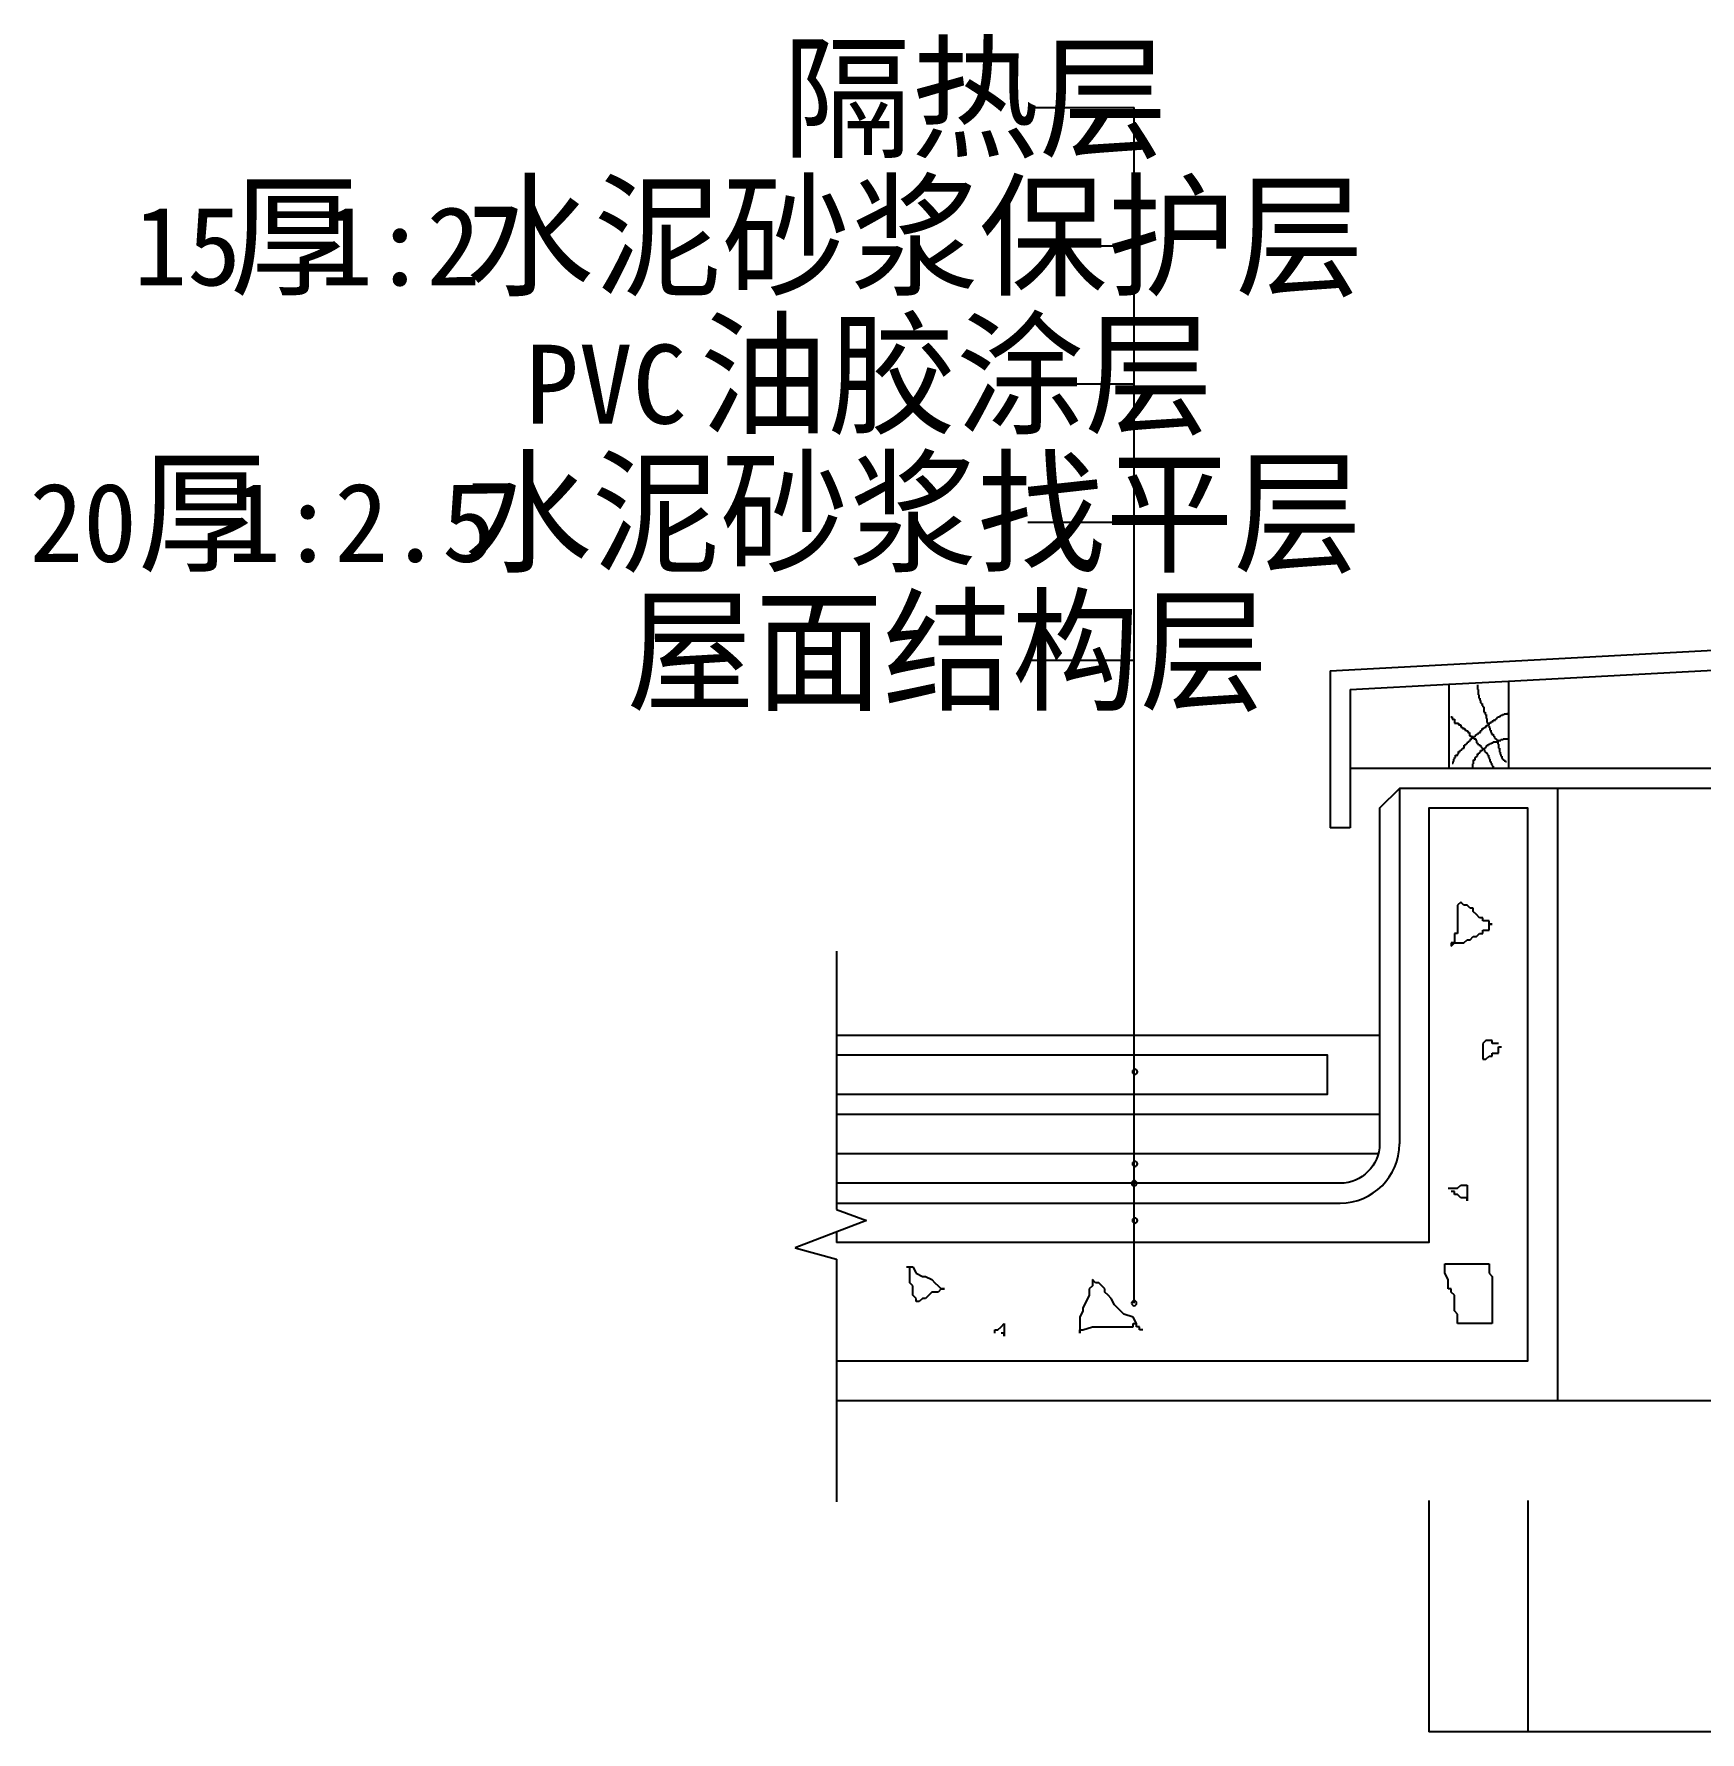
# Model space of a CAD drawing. Header units: metres. Extents: x 22223 to 39098, y -12862 to 21623.
# Drawn here: x 22223 to 30660, y 13019 to 21619 of the extents above; entities that cross this region are included whole.
import ezdxf

# ---------------------------------------------------------------- set-up
doc = ezdxf.new("R2010")
doc.units = ezdxf.units.M
for name, color, linetype in [('LVTRY', 6, 'Continuous'), ('PUB_DIM', 3, 'Continuous'), ('PUB_TEXT', 7, 'Continuous'), ('WINDOW', 3, 'Continuous')]:
    doc.layers.add(name, color=color, linetype=linetype)
doc.dimstyles.get("Standard").update_dxf_attribs({"dimtxt": 2.5, "dimasz": 2.5, "dimexe": 1.25, "dimexo": 0.625, "dimtad": 1, "dimcen": 2.5, "dimazin": 3, "dimtfac": 1, "dimtmove": 0, "dimatfit": 3})

# ---------------------------------------------------------------- blocks, each defined once
blk = doc.blocks.new('*D1')
for p, q in [((29787.43, 14191.32), (29787.43, 13019.73)), ((35387.43, 14191.32), (35387.43, 13019.73)), ((32585.93, 13019.73), (29787.18, 13019.73)), ((35387.68, 13019.73), (32588.93, 13019.73))]:
    blk.add_line(p, q)
at = {"layer": 'Defpoints'}
for p in [(29787.43, 14191.32), (35387.43, 14191.32), (35387.43, 13019.73)]:
    blk.add_point(p, dxfattribs=at)
at = {"layer": 'PUB_DIM', "insert": (32587.43, 13019.73), "char_height": 1, "attachment_point": 5}
blk.add_mtext('700', dxfattribs=at)
blk = doc.blocks.new('*D2')
for p, q in [((29287.43, 14191.32), (29287.43, 13019.73)), ((29787.43, 14191.32), (29787.43, 13019.73)), ((29536.43, 13019.73), (29287.18, 13019.73)), ((29787.68, 13019.73), (29538.43, 13019.73))]:
    blk.add_line(p, q)
at = {"layer": 'Defpoints'}
for p in [(29287.43, 14191.32), (29787.43, 14191.32), (29787.43, 13019.73)]:
    blk.add_point(p, dxfattribs=at)
at = {"layer": 'PUB_DIM', "insert": (29537.43, 13019.73), "char_height": 1, "attachment_point": 5}
blk.add_mtext('50', dxfattribs=at)

msp = doc.modelspace()

# ---------------------------------------------------------------- linework, layer by layer
at = {"layer": 'LVTRY'}
for p, q in [((29532.63, 18323.13), (29532.63, 18299.31)), ((29532.63, 18299.31), (29536.6, 18299.31)), ((29536.6, 18299.31), (29536.6, 18271.52)), ((29536.6, 18271.52), (29540.58, 18271.52)), ((29540.58, 18271.52), (29540.58, 18255.64)), ((29540.58, 18255.64), (29544.55, 18255.64)), ((29544.55, 18255.64), (29544.55, 18243.73)), ((29544.55, 18243.73), (29548.52, 18243.73)), ((29548.52, 18243.73), (29548.52, 18231.82)), ((29397.56, 18160.36), (29405.5, 18160.36)), ((29405.5, 18160.36), (29405.5, 18148.45)), ((29405.5, 18148.45), (29417.42, 18148.45)), ((29417.42, 18148.45), (29417.42, 18128.6)), ((29548.52, 18231.82), (29552.49, 18231.82)), ((29552.49, 18231.82), (29552.49, 18227.85)), ((29552.49, 18227.85), (29556.47, 18227.85)), ((29556.47, 18227.85), (29556.47, 18215.94)), ((29556.47, 18215.94), (29560.44, 18215.94)), ((29560.44, 18215.94), (29560.44, 18211.97)), ((29560.44, 18211.97), (29564.41, 18211.97)), ((29564.41, 18211.97), (29564.41, 18184.18)), ((29564.41, 18184.18), (29572.36, 18184.18)), ((29572.36, 18184.18), (29572.36, 18172.27)), ((29572.36, 18172.27), (29576.33, 18172.27)), ((29576.33, 18172.27), (29576.33, 18152.42)), ((29576.33, 18152.42), (29580.3, 18152.42)), ((29580.3, 18152.42), (29580.3, 18132.57)), ((29624, 18148.45), (29627.98, 18148.45)), ((29624, 18144.48), (29624, 18148.45)), ((29627.98, 18152.42), (29631.95, 18152.42)), ((29627.98, 18148.45), (29627.98, 18152.42)), ((29631.95, 18156.39), (29635.92, 18156.39)), ((29631.95, 18152.42), (29631.95, 18156.39)), ((29635.92, 18160.36), (29643.87, 18160.36)), ((29635.92, 18156.39), (29635.92, 18160.36)), ((29643.87, 18164.33), (29651.81, 18164.33)), ((29643.87, 18160.36), (29643.87, 18164.33)), ((29651.81, 18168.3), (29659.76, 18168.3)), ((29651.81, 18164.33), (29651.81, 18168.3)), ((29659.76, 18172.27), (29667.7, 18172.27)), ((29659.76, 18168.3), (29659.76, 18172.27)), ((29667.7, 18176.24), (29687.57, 18176.24)), ((29667.7, 18172.27), (29667.7, 18176.24)), ((29687.57, 18176.24), (29687.57, 18180.21)), ((29417.42, 18128.6), (29437.28, 18128.6)), ((29437.28, 18128.6), (29437.28, 18120.66)), ((29437.28, 18120.66), (29449.2, 18120.66)), ((29449.2, 18120.66), (29449.2, 18108.75)), ((29449.2, 18108.75), (29457.15, 18108.75)), ((29457.15, 18108.75), (29457.15, 18100.81)), ((29457.15, 18100.81), (29469.07, 18100.81)), ((29469.07, 18100.81), (29469.07, 18092.87)), ((29469.07, 18092.87), (29477.01, 18092.87)), ((29477.01, 18092.87), (29477.01, 18088.9)), ((29477.01, 18088.9), (29484.96, 18088.9)), ((29484.96, 18088.9), (29484.96, 18080.96)), ((29484.96, 18080.96), (29492.9, 18080.96)), ((29492.9, 18080.96), (29492.9, 18065.08)), ((29492.9, 18065.08), (29500.85, 18065.08)), ((29500.85, 18065.08), (29500.85, 18061.11)), ((29500.85, 18061.11), (29508.79, 18061.11)), ((29508.79, 18061.11), (29508.79, 18053.17)), ((29512.77, 18061.11), (29520.71, 18061.11)), ((29512.77, 18057.14), (29512.77, 18061.11)), ((29520.71, 18065.08), (29524.69, 18065.08)), ((29520.71, 18061.11), (29520.71, 18065.08)), ((29524.69, 18069.05), (29528.66, 18069.05)), ((29524.69, 18065.08), (29524.69, 18069.05)), ((29528.66, 18073.02), (29532.63, 18073.02)), ((29528.66, 18069.05), (29528.66, 18073.02)), ((29532.63, 18076.99), (29540.58, 18076.99)), ((29532.63, 18073.02), (29532.63, 18076.99)), ((29540.58, 18080.96), (29548.52, 18080.96)), ((29540.58, 18076.99), (29540.58, 18080.96)), ((29548.52, 18088.9), (29552.49, 18088.9)), ((29548.52, 18080.96), (29548.52, 18088.9)), ((29552.49, 18092.87), (29556.47, 18092.87)), ((29552.49, 18088.9), (29552.49, 18092.87)), ((29556.47, 18100.81), (29564.41, 18100.81)), ((29556.47, 18092.87), (29556.47, 18100.81)), ((29564.41, 18104.78), (29568.39, 18104.78)), ((29564.41, 18100.81), (29564.41, 18104.78)), ((29568.39, 18108.75), (29576.33, 18108.75)), ((29568.39, 18104.78), (29568.39, 18108.75)), ((29576.33, 18116.69), (29584.28, 18116.69)), ((29576.33, 18108.75), (29576.33, 18116.69)), ((29580.3, 18132.57), (29584.28, 18132.57)), ((29584.28, 18132.57), (29584.28, 18124.63)), ((29584.28, 18124.63), (29588.25, 18124.63)), ((29584.28, 18120.66), (29588.25, 18120.66)), ((29584.28, 18116.69), (29584.28, 18120.66)), ((29588.25, 18124.63), (29588.25, 18112.72)), ((29588.25, 18124.63), (29596.19, 18124.63)), ((29588.25, 18120.66), (29588.25, 18124.63)), ((29588.25, 18112.72), (29592.22, 18112.72)), ((29592.22, 18112.72), (29592.22, 18104.78)), ((29592.22, 18104.78), (29596.19, 18104.78)), ((29596.19, 18132.57), (29604.14, 18132.57)), ((29596.19, 18124.63), (29596.19, 18132.57)), ((29596.19, 18104.78), (29596.19, 18092.87)), ((29596.19, 18092.87), (29600.17, 18092.87)), ((29600.17, 18092.87), (29600.17, 18080.96)), ((29600.17, 18080.96), (29604.14, 18080.96)), ((29604.14, 18136.54), (29612.09, 18136.54)), ((29604.14, 18132.57), (29604.14, 18136.54)), ((29604.14, 18080.96), (29604.14, 18073.02)), ((29604.14, 18073.02), (29612.09, 18073.02)), ((29612.09, 18144.48), (29624, 18144.48)), ((29612.09, 18136.54), (29612.09, 18144.48)), ((29612.09, 18073.02), (29612.09, 18065.08)), ((29612.09, 18065.08), (29616.06, 18065.08)), ((29616.06, 18065.08), (29616.06, 18061.11)), ((29616.06, 18061.11), (29620.03, 18061.11)), ((29620.03, 18061.11), (29620.03, 18053.17)), ((29437.28, 17985.68), (29445.23, 17985.68)), ((29437.28, 17973.77), (29437.28, 17985.68)), ((29445.23, 17989.65), (29449.2, 17989.65)), ((29445.23, 17985.68), (29445.23, 17989.65)), ((29449.2, 17993.62), (29453.18, 17993.62)), ((29449.2, 17989.65), (29449.2, 17993.62)), ((29453.18, 17997.59), (29457.15, 17997.59)), ((29453.18, 17993.62), (29453.18, 17997.59)), ((29457.15, 18001.56), (29465.09, 18001.56)), ((29457.15, 17997.59), (29457.15, 18001.56)), ((29465.09, 18017.44), (29473.04, 18017.44)), ((29465.09, 18001.56), (29465.09, 18017.44)), ((29473.04, 18021.41), (29477.01, 18021.41)), ((29473.04, 18017.44), (29473.04, 18021.41)), ((29477.01, 18025.38), (29480.98, 18025.38)), ((29477.01, 18021.41), (29477.01, 18025.38)), ((29480.98, 18029.35), (29484.96, 18029.35)), ((29480.98, 18025.38), (29480.98, 18029.35)), ((29484.96, 18033.32), (29488.93, 18033.32)), ((29484.96, 18029.35), (29484.96, 18033.32)), ((29488.93, 18037.29), (29492.9, 18037.29)), ((29488.93, 18033.32), (29488.93, 18037.29)), ((29492.9, 18041.26), (29496.88, 18041.26)), ((29492.9, 18037.29), (29492.9, 18041.26)), ((29496.88, 18049.2), (29504.82, 18049.2)), ((29496.88, 18041.26), (29496.88, 18049.2)), ((29504.82, 18057.14), (29512.77, 18057.14)), ((29504.82, 18049.2), (29504.82, 18057.14)), ((29508.79, 18053.17), (29516.74, 18053.17)), ((29516.74, 18053.17), (29516.74, 18049.2)), ((29516.74, 18049.2), (29524.69, 18049.2)), ((29524.69, 18049.2), (29524.69, 18041.26)), ((29524.69, 18041.26), (29528.66, 18041.26)), ((29528.66, 18041.26), (29528.66, 18029.35)), ((29528.66, 18029.35), (29532.63, 18029.35)), ((29532.63, 18029.35), (29532.63, 18021.41)), ((29532.63, 18021.41), (29540.58, 18021.41)), ((29540.58, 18021.41), (29540.58, 18017.44)), ((29540.58, 18017.44), (29548.52, 18017.44)), ((29540.58, 17977.74), (29544.55, 17977.74)), ((29540.58, 17973.77), (29540.58, 17977.74)), ((29544.55, 17981.71), (29548.52, 17981.71)), ((29544.55, 17977.74), (29544.55, 17981.71)), ((29548.52, 18017.44), (29548.52, 18009.5)), ((29548.52, 18009.5), (29552.49, 18009.5)), ((29548.52, 17989.65), (29556.47, 17989.65)), ((29548.52, 17981.71), (29548.52, 17989.65)), ((29552.49, 18009.5), (29552.49, 18005.53)), ((29552.49, 18005.53), (29556.47, 18005.53)), ((29556.47, 18005.53), (29556.47, 18001.56)), ((29556.47, 18001.56), (29560.44, 18001.56)), ((29556.47, 17993.62), (29560.44, 17993.62)), ((29556.47, 17989.65), (29556.47, 17993.62)), ((29560.44, 18001.56), (29560.44, 17997.59)), ((29560.44, 17997.59), (29564.41, 17997.59)), ((29560.44, 17997.59), (29568.39, 17997.59)), ((29560.44, 17993.62), (29560.44, 17997.59)), ((29564.41, 17997.59), (29564.41, 17993.62)), ((29564.41, 17993.62), (29568.39, 17993.62)), ((29568.39, 18001.56), (29572.36, 18001.56)), ((29568.39, 17997.59), (29568.39, 18001.56)), ((29568.39, 17993.62), (29568.39, 17985.68)), ((29568.39, 17985.68), (29572.36, 17985.68)), ((29572.36, 18005.53), (29576.33, 18005.53)), ((29572.36, 18001.56), (29572.36, 18005.53)), ((29572.36, 17985.68), (29572.36, 17981.71)), ((29572.36, 17981.71), (29576.33, 17981.71)), ((29576.33, 18009.5), (29580.3, 18009.5)), ((29576.33, 18005.53), (29576.33, 18009.5)), ((29576.33, 17981.71), (29576.33, 17977.74)), ((29576.33, 17977.74), (29580.3, 17977.74)), ((29580.3, 18017.44), (29588.25, 18017.44)), ((29580.3, 18009.5), (29580.3, 18017.44)), ((29580.3, 17977.74), (29580.3, 17973.77)), ((29588.25, 18021.41), (29596.19, 18021.41)), ((29588.25, 18017.44), (29588.25, 18021.41)), ((29596.19, 18025.38), (29604.14, 18025.38)), ((29596.19, 18021.41), (29596.19, 18025.38)), ((29604.14, 18029.35), (29612.09, 18029.35)), ((29604.14, 18025.38), (29604.14, 18029.35)), ((29612.09, 18033.32), (29631.95, 18033.32)), ((29612.09, 18029.35), (29612.09, 18033.32)), ((29620.03, 18053.17), (29624, 18053.17)), ((29624, 18053.17), (29624, 18049.2)), ((29624, 18049.2), (29627.98, 18049.2)), ((29627.98, 18049.2), (29627.98, 18045.23)), ((29627.98, 18045.23), (29631.95, 18045.23)), ((29631.95, 18045.23), (29631.95, 18041.26)), ((29631.95, 18041.26), (29635.92, 18041.26)), ((29631.95, 18037.29), (29635.92, 18037.29)), ((29631.95, 18033.32), (29631.95, 18037.29)), ((29635.92, 18041.26), (29635.92, 18021.41)), ((29635.92, 18041.26), (29651.81, 18041.26)), ((29635.92, 18037.29), (29635.92, 18041.26)), ((29635.92, 18021.41), (29639.9, 18021.41)), ((29639.9, 18021.41), (29639.9, 18001.56)), ((29639.9, 18001.56), (29643.87, 18001.56)), ((29643.87, 18001.56), (29643.87, 17981.71)), ((29643.87, 17981.71), (29647.84, 17981.71)), ((29647.84, 17981.71), (29647.84, 17969.8)), ((29651.81, 18045.23), (29663.73, 18045.23)), ((29651.81, 18041.26), (29651.81, 18045.23)), ((29663.73, 18049.2), (29687.57, 18049.2)), ((29663.73, 18045.23), (29663.73, 18049.2)), ((29687.57, 18049.2), (29687.57, 18053.17)), ((29405.5, 17926.12), (29409.48, 17926.12)), ((29409.48, 17934.06), (29413.45, 17934.06)), ((29409.48, 17926.12), (29409.48, 17934.06)), ((29413.45, 17945.97), (29417.42, 17945.97)), ((29413.45, 17934.06), (29413.45, 17945.97)), ((29417.42, 17953.91), (29421.39, 17953.91)), ((29417.42, 17945.97), (29417.42, 17953.91)), ((29421.39, 17965.83), (29433.31, 17965.83)), ((29421.39, 17953.91), (29421.39, 17965.83)), ((29433.31, 17973.77), (29437.28, 17973.77)), ((29433.31, 17965.83), (29433.31, 17973.77)), ((29508.79, 17922.15), (29512.77, 17922.15)), ((29508.79, 17898.33), (29508.79, 17922.15)), ((29512.77, 17942), (29520.71, 17942)), ((29512.77, 17922.15), (29512.77, 17942)), ((29520.71, 17953.91), (29524.69, 17953.91)), ((29520.71, 17942), (29520.71, 17953.91)), ((29524.69, 17957.89), (29528.66, 17957.89)), ((29524.69, 17953.91), (29524.69, 17957.89)), ((29528.66, 17961.86), (29532.63, 17961.86)), ((29528.66, 17957.89), (29528.66, 17961.86)), ((29532.63, 17973.77), (29540.58, 17973.77)), ((29532.63, 17961.86), (29532.63, 17973.77)), ((29580.3, 17973.77), (29584.28, 17973.77)), ((29584.28, 17973.77), (29584.28, 17965.83)), ((29584.28, 17965.83), (29588.25, 17965.83)), ((29588.25, 17965.83), (29588.25, 17953.91)), ((29588.25, 17953.91), (29592.22, 17953.91)), ((29592.22, 17953.91), (29592.22, 17945.97)), ((29592.22, 17945.97), (29596.19, 17945.97)), ((29596.19, 17945.97), (29596.19, 17934.06)), ((29596.19, 17934.06), (29600.17, 17934.06)), ((29600.17, 17934.06), (29600.17, 17926.12)), ((29600.17, 17926.12), (29604.14, 17926.12)), ((29604.14, 17926.12), (29604.14, 17918.18)), ((29604.14, 17918.18), (29608.11, 17918.18)), ((29608.11, 17918.18), (29608.11, 17910.24)), ((29608.11, 17910.24), (29612.09, 17910.24)), ((29612.09, 17910.24), (29612.09, 17902.3)), ((29612.09, 17902.3), (29616.06, 17902.3)), ((29647.84, 17969.8), (29651.81, 17969.8)), ((29651.81, 17969.8), (29651.81, 17961.86)), ((29651.81, 17961.86), (29655.79, 17961.86)), ((29655.79, 17961.86), (29655.79, 17949.94)), ((29655.79, 17949.94), (29659.76, 17949.94)), ((29659.76, 17949.94), (29659.76, 17945.97)), ((29659.76, 17945.97), (29663.73, 17945.97)), ((29663.73, 17945.97), (29663.73, 17942)), ((29663.73, 17942), (29667.7, 17942)), ((29667.7, 17942), (29667.7, 17938.03)), ((29667.7, 17938.03), (29675.65, 17938.03)), ((29675.65, 17938.03), (29675.65, 17934.06)), ((29675.65, 17934.06), (29679.62, 17934.06)), ((29448.13, 17222.71), (29432.19, 17206.78)), ((29432.19, 17206.78), (29432.19, 17063.39)), ((29464.07, 17206.78), (29448.13, 17222.71)), ((29480.02, 17206.78), (29464.07, 17206.78)), ((29495.96, 17190.85), (29480.02, 17206.78)), ((29511.9, 17190.85), (29495.96, 17190.85)), ((29511.9, 17174.92), (29511.9, 17190.85)), ((29527.85, 17158.98), (29511.9, 17174.92)), ((29543.79, 17143.05), (29527.85, 17158.98)), ((29559.73, 17143.05), (29543.79, 17143.05)), ((29559.73, 17127.12), (29559.73, 17143.05)), ((29591.62, 17127.12), (29559.73, 17127.12)), ((29591.62, 17111.19), (29591.62, 17127.12)), ((29416.24, 17063.39), (29416.24, 17015.59)), ((29432.19, 17063.39), (29416.24, 17063.39)), ((29464.07, 17015.59), (29480.02, 17031.52)), ((29480.02, 17031.52), (29495.96, 17031.52)), ((29495.96, 17031.52), (29511.9, 17047.46)), ((29511.9, 17047.46), (29527.85, 17047.46)), ((29527.85, 17047.46), (29543.79, 17063.39)), ((29543.79, 17063.39), (29559.73, 17063.39)), ((29559.73, 17079.32), (29591.62, 17079.32)), ((29559.73, 17063.39), (29559.73, 17079.32)), ((29591.62, 17111.19), (29607.56, 17111.19)), ((29591.62, 17079.32), (29591.62, 17111.19)), ((29607.56, 17111.19), (29591.62, 17111.19)), ((29400.3, 16999.66), (29416.24, 17015.59)), ((29400.3, 17015.59), (29400.3, 16999.66)), ((29416.24, 17015.59), (29400.3, 17015.59)), ((29416.24, 17015.59), (29464.07, 17015.59)), ((29575.68, 16521.68), (29559.73, 16505.75)), ((29607.56, 16521.68), (29575.68, 16521.68)), ((29607.56, 16505.75), (29607.56, 16521.68)), ((29559.73, 16505.75), (29559.73, 16426.09)), ((29559.73, 16426.09), (29575.68, 16426.09)), ((29575.68, 16426.09), (29591.62, 16442.02)), ((29591.62, 16442.02), (29607.56, 16442.02)), ((29639.45, 16505.75), (29607.56, 16505.75)), ((29607.56, 16457.95), (29639.45, 16457.95)), ((29607.56, 16442.02), (29607.56, 16457.95)), ((29639.45, 16489.82), (29655.39, 16489.82)), ((29639.45, 16457.95), (29639.45, 16489.82)), ((29384.36, 15772.85), (29432.19, 15772.85)), ((29416.24, 15756.92), (29400.3, 15756.92)), ((29416.24, 15740.99), (29416.24, 15756.92)), ((29432.19, 15740.99), (29416.24, 15740.99)), ((29432.19, 15772.85), (29448.13, 15788.78)), ((29448.13, 15725.05), (29432.19, 15740.99)), ((29448.13, 15788.78), (29480.02, 15788.78)), ((29480.02, 15788.78), (29480.02, 15709.12)), ((29480.02, 15725.05), (29448.13, 15725.05)), ((29480.02, 15709.12), (29480.02, 15725.05)), ((26642.11, 15374.54), (26673.99, 15374.54)), ((26658.05, 15294.87), (26658.05, 15374.54)), ((26673.99, 15374.54), (26689.94, 15342.67)), ((26689.94, 15342.67), (26721.82, 15326.74)), ((26721.82, 15326.74), (26737.77, 15326.74)), ((26737.77, 15326.74), (26769.65, 15310.81)), ((26769.65, 15310.81), (26785.6, 15294.87)), ((27582.76, 15310.81), (27582.76, 15278.94)), ((27598.71, 15294.87), (27582.76, 15310.81)), ((29368.41, 15342.67), (29368.41, 15390.47)), ((29368.41, 15390.47), (29591.62, 15390.47)), ((29384.36, 15310.81), (29368.41, 15342.67)), ((29384.36, 15263.01), (29384.36, 15310.81)), ((29591.62, 15390.47), (29591.62, 15342.67)), ((29591.62, 15342.67), (29607.56, 15326.74)), ((29607.56, 15326.74), (29607.56, 15087.75)), ((26673.99, 15278.94), (26658.05, 15294.87)), ((26673.99, 15231.14), (26673.99, 15278.94)), ((26689.94, 15215.21), (26673.99, 15231.14)), ((26753.71, 15231.14), (26737.77, 15215.21)), ((26769.65, 15247.08), (26753.71, 15231.14)), ((26801.54, 15247.08), (26769.65, 15247.08)), ((26785.6, 15294.87), (26801.54, 15278.94)), ((26801.54, 15278.94), (26817.48, 15263.01)), ((26817.48, 15263.01), (26801.54, 15247.08)), ((26833.43, 15263.01), (26817.48, 15263.01)), ((26817.48, 15263.01), (26833.43, 15263.01)), ((27566.82, 15231.14), (27550.88, 15199.28)), ((27582.76, 15278.94), (27566.82, 15263.01)), ((27566.82, 15263.01), (27566.82, 15231.14)), ((27614.65, 15294.87), (27598.71, 15294.87)), ((27630.59, 15278.94), (27614.65, 15294.87)), ((27646.54, 15263.01), (27630.59, 15278.94)), ((27646.54, 15247.08), (27646.54, 15263.01)), ((27662.48, 15231.14), (27646.54, 15247.08)), ((27678.42, 15215.21), (27662.48, 15231.14)), ((29400.3, 15263.01), (29384.36, 15263.01)), ((29400.3, 15247.08), (29400.3, 15263.01)), ((29416.24, 15231.14), (29400.3, 15247.08)), ((29416.24, 15151.48), (29416.24, 15231.14)), ((26689.94, 15199.28), (26689.94, 15215.21)), ((26705.88, 15199.28), (26689.94, 15199.28)), ((26721.82, 15215.21), (26705.88, 15199.28)), ((26737.77, 15215.21), (26721.82, 15215.21)), ((27534.93, 15151.48), (27518.99, 15119.62)), ((27550.88, 15199.28), (27534.93, 15167.41)), ((27534.93, 15167.41), (27534.93, 15151.48)), ((27694.37, 15183.35), (27678.42, 15215.21)), ((27710.31, 15167.41), (27694.37, 15183.35)), ((27742.2, 15135.55), (27710.31, 15167.41)), ((29432.19, 15135.55), (29416.24, 15151.48)), ((27088.52, 15055.89), (27104.46, 15055.89)), ((27088.52, 15039.95), (27088.52, 15055.89)), ((27104.46, 15055.89), (27120.41, 15071.82)), ((27120.41, 15071.82), (27136.35, 15087.75)), ((27136.35, 15087.75), (27136.35, 15024.02)), ((27518.99, 15119.62), (27518.99, 15039.95)), ((27518.99, 15055.89), (27534.93, 15055.89)), ((27518.99, 15039.95), (27518.99, 15055.89)), ((27534.93, 15055.89), (27582.76, 15071.82)), ((27582.76, 15071.82), (27790.03, 15071.82)), ((27790.03, 15119.62), (27742.2, 15135.55)), ((27805.97, 15087.75), (27790.03, 15119.62)), ((27790.03, 15087.75), (27805.97, 15087.75)), ((27790.03, 15071.82), (27790.03, 15087.75)), ((27805.97, 15071.82), (27805.97, 15087.75)), ((27821.91, 15071.82), (27805.97, 15071.82)), ((27821.91, 15055.89), (27821.91, 15071.82)), ((27837.86, 15055.89), (27821.91, 15055.89)), ((29432.19, 15087.75), (29432.19, 15135.55)), ((29607.56, 15087.75), (29432.19, 15087.75)), ((27136.35, 15039.95), (27120.41, 15039.95)), ((27136.35, 15024.02), (27136.35, 15039.95))]:
    msp.add_line(p, q, dxfattribs=at)
for points in [[(27785.62, 16363.04, 1), (27810.87, 16363.04, 1)], [(27785.62, 15896.53, 1), (27810.87, 15896.53, 1)], [(27781.45, 15798.3, 1), (27806.7, 15798.3, 1)], [(27785.62, 15609.44, 1), (27810.87, 15609.44, 1)], [(27781.45, 15191, 1), (27806.7, 15191, 1)]]:
    msp.add_lwpolyline(points, format="xyb", close=True, dxfattribs=at)
at = {"layer": 'PUB_TEXT'}
for p, q in [((27256.11, 21246.78), (27794.07, 21246.78)), ((27794.07, 18905.26), (27794.07, 21246.78)), ((27256.11, 20546.78), (27794.07, 20546.78)), ((27256.11, 19846.78), (27794.07, 19846.78)), ((27256.11, 19146.78), (27794.07, 19146.78)), ((27794.07, 15191), (27794.07, 18905.26)), ((27256.11, 18446.78), (27794.07, 18446.78))]:
    msp.add_line(p, q, dxfattribs=at)
at = {"layer": 'WINDOW'}
for p, q in [((28787.45, 18393.04), (32587.45, 18598.44)), ((29689.45, 18341.65), (32437.45, 18490.19)), ((28787.45, 18393.04), (28787.45, 17598.3)), ((28887.45, 18298.3), (29389.45, 18325.43)), ((28887.45, 18298.3), (28887.45, 17598.3)), ((29389.45, 17898.3), (28887.45, 17898.3)), ((32437.45, 17898.3), (29689.45, 17898.3)), ((36037.45, 17798.3), (29137.45, 17798.3)), ((29137.45, 17798.3), (29137.45, 15998.3)), ((29937.45, 17798.3), (29937.45, 14698.3)), ((28887.45, 17598.3), (28787.45, 17598.3)), ((26287.45, 16974.25), (26287.45, 15664.71)), ((26287.45, 16974.25), (26287.45, 15664.71)), ((26287.45, 16548.3), (29037.45, 16548.3)), ((26287.45, 16148.3), (29037.45, 16148.3)), ((26287.45, 15948.3), (29031.09, 15948.3)), ((26287.45, 15698.3), (28837.45, 15698.3)), ((26287.45, 15664.71), (26439.6, 15609.97)), ((26439.6, 15609.97), (26077.35, 15472.07)), ((26287.45, 15552.05), (26287.45, 15498.3)), ((26077.35, 15472.07), (26287.45, 15413.74)), ((26287.45, 15413.74), (26287.45, 14184.43)), ((26287.45, 14698.3), (38887.45, 14698.3))]:
    msp.add_line(p, q, dxfattribs=at)
msp.add_lwpolyline([(29389.45, 17898.3), (29389.45, 18325.43), (29689.45, 18341.65), (29689.45, 17898.3)], close=True, dxfattribs=at)
msp.add_lwpolyline([(29137.45, 17798.3), (29037.45, 17698.3), (29037.45, 15998.3, -0.41), (28837.45, 15798.3), (26287.45, 15798.3)], format="xyb", dxfattribs=at)
for points in [[(26287.45, 14898.3), (29787.45, 14898.3), (29787.45, 17698.3), (29287.45, 17698.3), (29287.45, 15498.3), (26287.45, 15498.3)], [(26287.45, 16448.3), (28771.4, 16448.3), (28771.4, 16248.3), (26287.45, 16248.3)]]:
    msp.add_lwpolyline(points, dxfattribs=at)
msp.add_arc((28837.45, 15998.3), 300, 270, 0, dxfattribs=at)

# ---------------------------------------------------------------- texts
at = {"layer": 'PUB_TEXT'}
for s, height, p in [('隔热层', 500, (26013.85, 21045.44)), ('水泥砂浆保护层', 500, (24407.79, 20345.44)), ('厚', 500, (23215.81, 20345.44)), ('15', 400, (22727.2, 20345.44)), ('1:2', 400, (23667.28, 20345.44)), ('油胶涂层', 500, (25593.46, 19645.44)), ('PVC', 400, (24710.14, 19645.44)), ('厚', 500, (22749.4, 18945.44)), ('水泥砂浆找平层', 500, (24398.52, 18945.44)), ('20', 400, (22199.84, 18945.44)), ('1:2.5', 400, (23200.87, 18945.44)), ('屋面结构层', 500, (25223.58, 18245.44))]:
    msp.add_text(s, height=height, dxfattribs=at).set_placement(p)

# ---------------------------------------------------------------- dimensions: what is measured, and where the dimension line sits
at = {"layer": 'PUB_DIM'}
for base, p1, p2, text, picture, middle in [((29787.43, 13019.73), (29787.43, 14191.32), (29287.43, 14191.32), '50', '*D2', (29537.43, 13019.73)), ((35387.43, 13019.73), (35387.43, 14191.32), (29787.43, 14191.32), '700', '*D1', (32587.43, 13019.73))]:
    dim = msp.add_linear_dim(base=base, p1=p1, p2=p2, text=text, dimstyle='Standard', dxfattribs=at)
    dim.commit()
    dim.dimension.update_dxf_attribs({"geometry": picture, "text_midpoint": middle})

doc.saveas('drawing.dxf')
